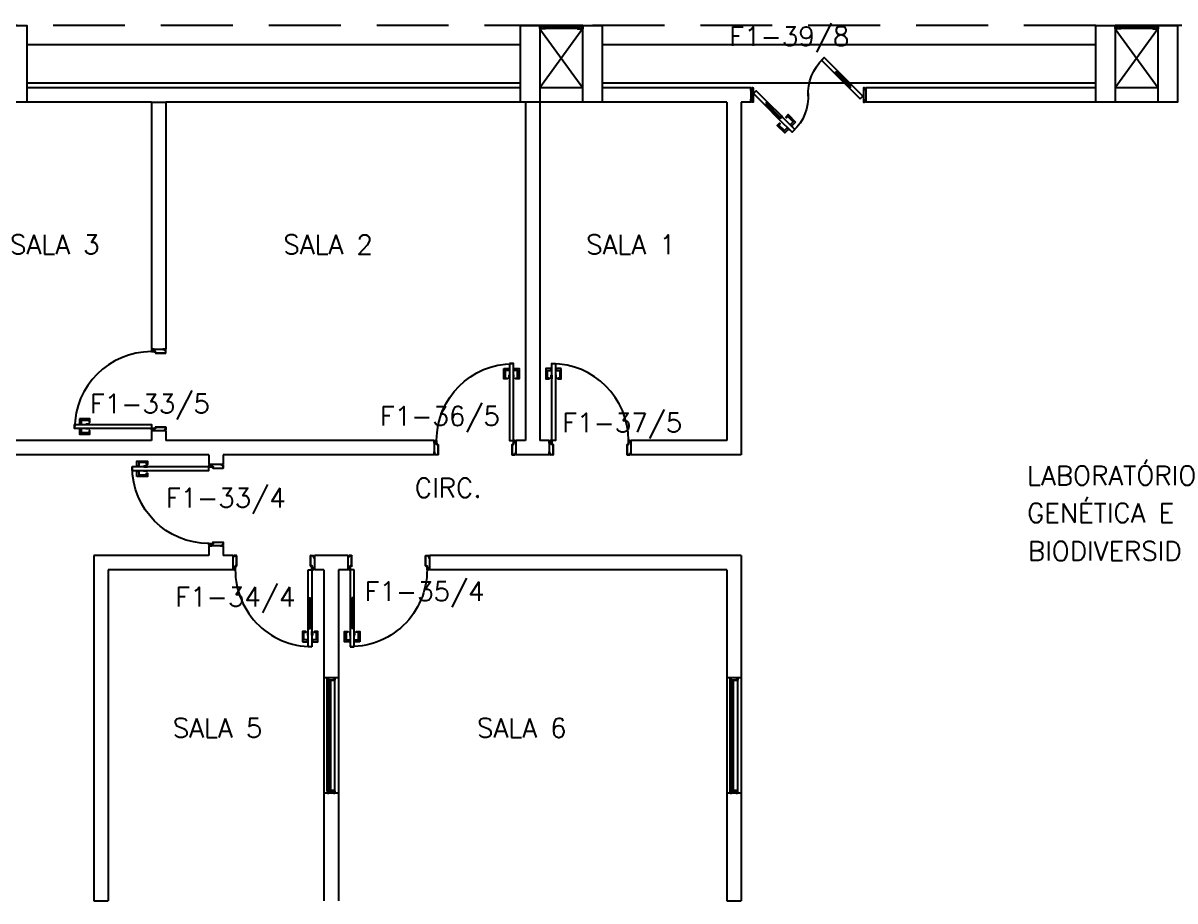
# Model space of a CAD drawing. Header units: millimetres. Extents: x 1887 to 2405, y 1100 to 1335.
# Drawn here: x 2088.37 to 2100.38, y 1228 to 1237.15 of the extents above; entities that cross this region are included whole.
import ezdxf

# ---------------------------------------------------------------- set-up
doc = ezdxf.new("R2010")
doc.units = ezdxf.units.MM
doc.linetypes.add('HIDDEN', pattern=[0.375, 0.25, -0.125])
for name, color, linetype in [('AR-ALV', 2, 'Continuous'), ('AR-BRISEPROJ', 1, 'HIDDEN'), ('AR-ESQ', 1, 'Continuous'), ('AR-ESTC', 3, 'Continuous'), ('AR-PEITORIL', 1, 'Continuous'), ('AR-PORTA', 1, 'Continuous'), ('AR-PROJ', 1, 'HIDDEN'), ('AR-SHAFT', 1, 'Continuous'), ('DT-ESQ-BAGUETE-C', 2, 'Continuous'), ('DT-ESQ-BAGUETE-V', 1, 'Continuous'), ('DT-ESQ-CHAPA DOBRADA-V', 1, 'Continuous'), ('DT-ESQ-MARCO-V', 1, 'Continuous'), ('DT-ESQ-PERFIL CADEIRA-C', 2, 'Continuous'), ('DT-ESQ-PERFIL CADEIRA-V', 1, 'Continuous'), ('DT-ESQ-PERFIL U-C', 2, 'Continuous'), ('DT-ESQ-VENEZIANA-C', 2, 'Continuous'), ('DT-ESQ-VENEZIANA-V', 2, 'Continuous'), ('DT-ESQ-VIDRO-C', 2, 'Continuous'), ('ENDEREÇO', 2, 'Continuous'), ('maçaneta', 1, 'Continuous'), ('mov', 1, 'Continuous'), ('PM-PERFIL U-C', 2, 'Continuous'), ('PM-VIDRO', 1, 'Continuous'), ('pm1', 2, 'Continuous'), ('pm2', 2, 'Continuous'), ('TEXTO', 2, 'Continuous')]:
    doc.layers.add(name, color=color, linetype=linetype)
doc.styles.add('UNB-100', font='simplex.shx', dxfattribs={"height": 0.2})
doc.styles.add('UNB1-100', font='simplex.shx', dxfattribs={"height": 0.2})

# ---------------------------------------------------------------- blocks, each defined once
blk = doc.blocks.new('EF05-P')
at = {"layer": 'DT-ESQ-BAGUETE-C', "ltscale": 0.1}
blk.add_lwpolyline([(0.039, -0.05), (0.0255, -0.05), (0.0255, -0.0485), (0.039, -0.0485), (0.039, -0.0365), (0.0255, -0.0365), (0.0255, -0.035), (0.039, -0.035, -0.4142136), (0.0405, -0.0365), (0.0405, -0.0485, -0.4142136)], format="xyb", close=True, dxfattribs=at)
at = {"layer": 'DT-ESQ-BAGUETE-C', "color": 2, "ltscale": 0.1}
blk.add_lwpolyline([(1.161, -0.05), (1.1745, -0.05), (1.1745, -0.0485), (1.161, -0.0485), (1.161, -0.0365), (1.1745, -0.0365), (1.1745, -0.035), (1.161, -0.035, 0.4142136), (1.1595, -0.0365), (1.1595, -0.0485, 0.4142136)], format="xyb", close=True, dxfattribs=at)
at = {"layer": 'DT-ESQ-BAGUETE-V', "color": 2, "ltscale": 0.1}
blk.add_line((1.161, -0.05), (0.039, -0.05), dxfattribs=at)
at = {"layer": 'DT-ESQ-CHAPA DOBRADA-V', "color": 2, "ltscale": 0.1}
blk.add_line((1.16, -0.067), (0.04, -0.067), dxfattribs=at)
at = {"layer": 'DT-ESQ-MARCO-V', "color": 1, "ltscale": 0.1}
for p, q in [((0.0235, -0.035), (1.1765, -0.035)), ((0.0235, -0.115), (1.1765, -0.115))]:
    blk.add_line(p, q, dxfattribs=at)
at = {"layer": 'DT-ESQ-PERFIL U-C', "color": 2, "ltscale": 0.1}
for points in [[(0.025, -0.0655), (0.025, -0.0655, 0.4142136), (0.0235, -0.067), (0.0235, -0.1135), (0.0015, -0.1135), (0.0015, -0.1), (0, -0.1), (0, -0.1135, 0.4142136), (0.0015, -0.115), (0.0235, -0.115, 0.4142136), (0.025, -0.1135), (0.025, -0.067), (0.04, -0.067, 1), (0.04, -0.064), (0.025, -0.064), (0.025, -0.0365, 0.4142136), (0.0235, -0.035), (0.0015, -0.035, 0.4142136), (0, -0.0365), (0, -0.05), (0.0015, -0.05), (0.0015, -0.0365), (0.0235, -0.0365), (0.0235, -0.064, 0.4142136), (0.025, -0.0655), (0.04, -0.0655)], [(1.175, -0.0655), (1.175, -0.0655, -0.4142136), (1.1765, -0.067), (1.1765, -0.1135), (1.1985, -0.1135), (1.1985, -0.1), (1.2, -0.1), (1.2, -0.1135, -0.4142136), (1.1985, -0.115), (1.1765, -0.115, -0.4142136), (1.175, -0.1135), (1.175, -0.067), (1.16, -0.067, -1), (1.16, -0.064), (1.175, -0.064), (1.175, -0.0365, -0.4142136), (1.1765, -0.035), (1.1985, -0.035, -0.4142136), (1.2, -0.0365), (1.2, -0.05), (1.1985, -0.05), (1.1985, -0.0365), (1.1765, -0.0365), (1.1765, -0.064, -0.4142136), (1.175, -0.0655), (1.16, -0.0655)]]:
    blk.add_lwpolyline(points, format="xyb", dxfattribs=at)
at = {"layer": 'DT-ESQ-VIDRO-C', "color": 2, "ltscale": 0.1}
blk.add_lwpolyline([(0.027, -0.062), (0.027, -0.052), (1.173, -0.052), (1.173, -0.062)], close=True, dxfattribs=at)
blk = doc.blocks.new('EF01-P')
at = {"layer": 'DT-ESQ-BAGUETE-C', "ltscale": 0.1}
for points in [[(0.002, 0.035), (0.015, 0.035), (0.015, 0.033), (0.002, 0.033), (0.002, 0.005), (0.015, 0.005), (0.015, 0.004), (0.002, 0.004, -0.414214), (0, 0.005), (0, 0.033, -0.414214)], [(0.448, 0.035), (0.435, 0.035), (0.435, 0.033), (0.448, 0.033), (0.448, 0.005), (0.435, 0.005), (0.435, 0.004), (0.448, 0.004, 0.414214), (0.45, 0.005), (0.45, 0.033, 0.414214)]]:
    blk.add_lwpolyline(points, format="xyb", close=True, dxfattribs=at)
at = {"layer": 'DT-ESQ-PERFIL CADEIRA-C', "color": 2, "ltscale": 0.1}
for points in [[(0.01, 0.002), (0.01, 0.003), (0.002, 0.003, 1), (0.002, 0), (0.015, 0, 0.414214), (0.016, 0.002), (0.016, 0.033), (0.043, 0.033)], [(0.407, 0.006), (0.432, 0.006), (0.432, 0.016), (0.433, 0.016), (0.433, 0.006, -0.414214), (0.432, 0.005), (0.407, 0.005), (0.394, 0.005, -1), (0.394, 0.008), (0.407, 0.008), (0.407, 0.02), (0.407, 0.032), (0.394, 0.032, -1), (0.394, 0.035), (0.407, 0.035), (0.433, 0.035, -0.414214), (0.435, 0.033), (0.435, 0.002), (0.448, 0.002)]]:
    blk.add_lwpolyline(points, format="xyb", dxfattribs=at)
at = {"layer": 'DT-ESQ-PERFIL CADEIRA-C', "ltscale": 0.1}
for points in [[(0.043, 0.006), (0.018, 0.006), (0.018, 0.016), (0.016, 0.016), (0.016, 0.006, 0.414214), (0.018, 0.005), (0.043, 0.005), (0.056, 0.005, 1), (0.056, 0.008), (0.043, 0.008), (0.043, 0.02), (0.043, 0.032), (0.056, 0.032, 1), (0.056, 0.035), (0.043, 0.035), (0.016, 0.035, 0.414214), (0.015, 0.033), (0.015, 0.002), (0.002, 0.002)], [(0.041, 0.02), (0.041, 0.032, -0.414214), (0.043, 0.033), (0.056, 0.033)], [(0.041, 0.02), (0.041, 0.008, 0.414214), (0.043, 0.006), (0.056, 0.006)], [(0.408, 0.02), (0.408, 0.032, 0.414214), (0.407, 0.033), (0.394, 0.033)], [(0.408, 0.02), (0.408, 0.008, -0.414214), (0.407, 0.006), (0.394, 0.006)], [(0.44, 0.002), (0.44, 0.003), (0.448, 0.003, -1), (0.448, 0), (0.435, 0, -0.414214), (0.433, 0.002), (0.433, 0.033), (0.407, 0.033)]]:
    blk.add_lwpolyline(points, format="xyb", dxfattribs=at)
at = {"layer": 'DT-ESQ-PERFIL CADEIRA-V', "ltscale": 0.1}
blk.add_line((0.015, 0), (0.435, 0), dxfattribs=at)
at = {"layer": 'DT-ESQ-VENEZIANA-C', "ltscale": 0.1}
for p, q in [((0.043, 0.011), (0.407, 0.011)), ((0.043, 0.009), (0.407, 0.009))]:
    blk.add_line(p, q, dxfattribs=at)
at = {"layer": 'DT-ESQ-VENEZIANA-V', "ltscale": 0.1}
blk.add_line((0.043, 0.031), (0.407, 0.031), dxfattribs=at)
blk = doc.blocks.new('PM3V')
at = {"layer": 'maçaneta'}
for points in [[(0.02, 0.9), (-0.035, 0.9), (-0.035, 0.79), (0, 0.79), (0, 0.8), (-0.02, 0.8), (-0.02, 0.879, -0.414214), (-0.018, 0.88), (0.02, 0.88)], [(0.125, 0.9), (0.07, 0.9), (0.07, 0.88), (0.109, 0.88, -0.414214), (0.11, 0.879), (0.11, 0.8), (0.09, 0.8), (0.09, 0.79), (0.125, 0.79)]]:
    blk.add_lwpolyline(points, format="xyb", close=True, dxfattribs=at)
for points in [[(0.02, 0.79), (0.02, 0.83), (0.025, 0.83), (0.025, 0.79)], [(0.07, 0.79), (0.07, 0.83), (0.065, 0.83), (0.065, 0.79)]]:
    blk.add_lwpolyline(points, close=True, dxfattribs=at)
at = {"layer": 'mov'}
blk.add_arc((0.025, 0.15), 0.8, 356.8472, 90, dxfattribs=at)
at = {"layer": 'PM-PERFIL U-C'}
for p, q in [((0, 0.12), (0, 0.139)), ((0.002, 0.14), (0.01, 0.14)), ((0.002, 0.138), (0.002, 0.12)), ((0.011, 0.138), (0.002, 0.138)), ((0.01, 0.14), (0.01, 0.149)), ((0.012, 0.15), (0.024, 0.15)), ((0.012, 0.148), (0.012, 0.14)), ((0.023, 0.148), (0.012, 0.148)), ((0.023, 0.109), (0.023, 0.148)), ((0.025, 0.149), (0.025, 0.109)), ((0.825, 0.149), (0.825, 0.109)), ((0.839, 0.15), (0.827, 0.15)), ((0.827, 0.148), (0.838, 0.148)), ((0.827, 0.109), (0.827, 0.148)), ((0.838, 0.148), (0.838, 0.14)), ((0.84, 0.14), (0.84, 0.149)), ((0.849, 0.14), (0.84, 0.14)), ((0.84, 0.138), (0.848, 0.138)), ((0.848, 0.138), (0.848, 0.12)), ((0.85, 0.12), (0.85, 0.139)), ((0.002, 0.12), (0, 0.12)), ((0, 0.03), (0.002, 0.03)), ((0, 0.012), (0, 0.03)), ((0.002, 0.03), (0.002, 0.012)), ((0.002, 0.012), (0.011, 0.012)), ((0.01, 0.01), (0.002, 0.01)), ((0.01, 0.002), (0.01, 0.01)), ((0.012, 0.011), (0.012, 0.002)), ((0.012, 0.002), (0.038, 0.002)), ((0.038, 0), (0.012, 0)), ((0.038, 0.109), (0.025, 0.109)), ((0.038, 0.107), (0.025, 0.107)), ((0.038, 0.107), (0.038, 0.002)), ((0.04, 0.108), (0.04, 0.002)), ((0.81, 0.108), (0.81, 0.002)), ((0.812, 0.109), (0.825, 0.109)), ((0.812, 0.107), (0.826, 0.107)), ((0.812, 0.107), (0.812, 0.002)), ((0.838, 0.002), (0.812, 0.002)), ((0.812, 0), (0.839, 0)), ((0.838, 0.011), (0.838, 0.002)), ((0.848, 0.012), (0.84, 0.012)), ((0.84, 0.002), (0.84, 0.01)), ((0.84, 0.01), (0.849, 0.01)), ((0.848, 0.12), (0.85, 0.12)), ((0.85, 0.03), (0.848, 0.03)), ((0.848, 0.03), (0.848, 0.012)), ((0.85, 0.012), (0.85, 0.03))]:
    blk.add_line(p, q, dxfattribs=at)
for centre, start, end in [((0.002, 0.139), 90, 180), ((0.012, 0.149), 90, 180), ((0.011, 0.14), 270, 0), ((0.024, 0.149), 360, 90), ((0.827, 0.149), 90, 180), ((0.84, 0.14), 180, 270), ((0.839, 0.149), 0, 90), ((0.849, 0.139), 0, 90), ((0.002, 0.012), 180, 270), ((0.012, 0.002), 180, 270), ((0.011, 0.011), 0, 90), ((0.025, 0.109), 180, 270), ((0.038, 0.002), 269.9386, 0), ((0.038, 0.108), 0, 90), ((0.812, 0.108), 90, 180), ((0.812, 0.002), 180, 270.0614), ((0.826, 0.109), 270, 0), ((0.84, 0.011), 90, 180), ((0.839, 0.002), 270, 0), ((0.849, 0.012), 270, 0)]:
    blk.add_arc(centre, 0.0015, start, end, dxfattribs=at)
at = {"layer": 'PM-VIDRO'}
for p, q in [((0.04, 0.45), (0.04, 0.75)), ((0.05, 0.75), (0.05, 0.45))]:
    blk.add_line(p, q, dxfattribs=at)
at = {"layer": 'pm1'}
for p, q in [((0.025, 0.95), (0.065, 0.95)), ((0.025, 0.75), (0.025, 0.95)), ((0.065, 0.95), (0.065, 0.76)), ((0.04, 0.75), (0.025, 0.75)), ((0.065, 0.76), (0.04, 0.76)), ((0.04, 0.75), (0.04, 0.76)), ((0.05, 0.76), (0.05, 0.75)), ((0.065, 0.75), (0.05, 0.75)), ((0.065, 0.76), (0.065, 0.75)), ((0.025, 0.15), (0.025, 0.45)), ((0.04, 0.45), (0.025, 0.45)), ((0.04, 0.44), (0.04, 0.45)), ((0.065, 0.44), (0.04, 0.44)), ((0.065, 0.45), (0.05, 0.45)), ((0.05, 0.45), (0.05, 0.44)), ((0.065, 0.45), (0.065, 0.44)), ((0.065, 0.44), (0.065, 0.15)), ((0.065, 0.15), (0.025, 0.15))]:
    blk.add_line(p, q, dxfattribs=at)
at = {"layer": 'pm2'}
for p, q in [((0.025, 0.45), (0.025, 0.75)), ((0.065, 0.75), (0.065, 0.45)), ((0.025, 0.15), (0.025, 0.109)), ((0.025, 0.109), (0.035, 0.109)), ((0.825, 0.109), (0.815, 0.109)), ((0.815, 0), (0.84, 0)), ((0.84, 0.01), (0.85, 0.01)), ((0.84, 0), (0.84, 0.01))]:
    blk.add_line(p, q, dxfattribs=at)
blk = doc.blocks.new('PM3')
at = {"layer": 'maçaneta'}
for points in [[(0.02, 0.825), (-0.035, 0.825), (-0.035, 0.715), (0, 0.715), (0, 0.725), (-0.02, 0.725), (-0.02, 0.804, -0.414214), (-0.019, 0.805), (0.02, 0.805)], [(0.125, 0.825), (0.07, 0.825), (0.07, 0.805), (0.108, 0.805, -0.414214), (0.11, 0.804), (0.11, 0.725), (0.09, 0.725), (0.09, 0.715), (0.125, 0.715)]]:
    blk.add_lwpolyline(points, format="xyb", close=True, dxfattribs=at)
for points in [[(0.02, 0.715), (0.02, 0.755), (0.025, 0.755), (0.025, 0.715)], [(0.07, 0.715), (0.07, 0.755), (0.065, 0.755), (0.065, 0.715)]]:
    blk.add_lwpolyline(points, close=True, dxfattribs=at)
at = {"layer": 'mov'}
blk.add_arc((0.025, 0.075), 0.8, 0, 90, dxfattribs=at)
at = {"layer": 'PM-PERFIL U-C'}
for p, q in [((0, 0.045), (0, 0.063)), ((0.002, 0.045), (0, 0.045)), ((0.001, 0.065), (0.01, 0.065)), ((0.002, 0.063), (0.002, 0.045)), ((0.01, 0.063), (0.002, 0.063)), ((0.01, 0.065), (0.01, 0.073)), ((0.011, 0.075), (0.023, 0.075)), ((0.012, 0.073), (0.012, 0.064)), ((0.023, 0.073), (0.012, 0.073)), ((0.023, 0.033), (0.023, 0.073)), ((0.038, 0.032), (0.024, 0.032)), ((0.025, 0.073), (0.025, 0.034)), ((0.038, 0.034), (0.025, 0.034)), ((0.038, 0.032), (0.038, -0.073)), ((0.04, 0.032), (0.04, -0.074)), ((0.81, 0.032), (0.81, -0.074)), ((0.812, 0.034), (0.825, 0.034)), ((0.812, 0.032), (0.826, 0.032)), ((0.812, 0.032), (0.812, -0.073)), ((0.825, 0.073), (0.825, 0.034)), ((0.839, 0.075), (0.827, 0.075)), ((0.827, 0.073), (0.838, 0.073)), ((0.827, 0.033), (0.827, 0.073)), ((0.838, 0.073), (0.838, 0.064)), ((0.84, 0.065), (0.84, 0.073)), ((0.849, 0.065), (0.84, 0.065)), ((0.84, 0.063), (0.848, 0.063)), ((0.848, 0.063), (0.848, 0.045)), ((0.848, 0.045), (0.85, 0.045)), ((0.85, 0.045), (0.85, 0.063)), ((0, -0.045), (0.002, -0.045)), ((0, -0.064), (0, -0.045)), ((0.01, -0.065), (0.001, -0.065)), ((0.002, -0.045), (0.002, -0.063)), ((0.002, -0.063), (0.01, -0.063)), ((0.01, -0.074), (0.01, -0.065)), ((0.038, -0.075), (0.011, -0.075)), ((0.012, -0.065), (0.012, -0.073)), ((0.012, -0.073), (0.038, -0.073)), ((0.838, -0.073), (0.812, -0.073)), ((0.812, -0.075), (0.839, -0.075)), ((0.838, -0.065), (0.838, -0.073)), ((0.848, -0.063), (0.84, -0.063)), ((0.84, -0.074), (0.84, -0.065)), ((0.84, -0.065), (0.849, -0.065)), ((0.85, -0.045), (0.848, -0.045)), ((0.848, -0.045), (0.848, -0.063)), ((0.85, -0.064), (0.85, -0.045))]:
    blk.add_line(p, q, dxfattribs=at)
for centre, start, end in [((0.001, 0.063), 90, 180), ((0.011, 0.073), 90, 180), ((0.01, 0.064), 270, 0), ((0.023, 0.073), 360, 90), ((0.024, 0.033), 180, 270), ((0.038, 0.032), 0, 90), ((0.812, 0.032), 90, 180), ((0.827, 0.073), 90, 180), ((0.826, 0.033), 270, 0), ((0.84, 0.064), 180, 270), ((0.839, 0.073), 0, 90), ((0.849, 0.063), 0, 90), ((0.001, -0.064), 180, 270), ((0.01, -0.065), 0, 90), ((0.011, -0.074), 180, 270), ((0.038, -0.074), 269.9386, 0), ((0.812, -0.074), 180, 270.0614), ((0.84, -0.065), 90, 180), ((0.839, -0.074), 270, 0), ((0.849, -0.064), 270, 0)]:
    blk.add_arc(centre, 0.0015, start, end, dxfattribs=at)
at = {"layer": 'pm1'}
blk.add_lwpolyline([(0.065, 0.875), (0.065, 0.075), (0.025, 0.075), (0.025, 0.875)], close=True, dxfattribs=at)
blk = doc.blocks.new('PM7B')
at = {"layer": 'maçaneta'}
for points in [[(0.732, -0.208), (0.771, -0.247), (0.785, -0.233), (0.758, -0.206, -0.414214), (0.758, -0.204), (0.813, -0.148), (0.827, -0.162), (0.834, -0.155), (0.81, -0.13)], [(0.806, -0.282), (0.845, -0.321), (0.923, -0.243), (0.898, -0.219), (0.891, -0.226), (0.905, -0.24), (0.849, -0.295, -0.414214), (0.847, -0.295), (0.82, -0.268)], [(0.845, -0.321), (0.806, -0.282), (0.82, -0.268), (0.847, -0.295, 0.414214), (0.849, -0.295), (0.905, -0.24), (0.891, -0.226), (0.898, -0.219), (0.923, -0.243)]]:
    blk.add_lwpolyline(points, format="xyb", close=True, dxfattribs=at)
for points in [[(0.792, -0.226), (0.764, -0.254), (0.767, -0.258), (0.795, -0.229)], [(0.792, -0.226), (0.764, -0.254), (0.767, -0.258), (0.795, -0.229)], [(0.827, -0.261), (0.799, -0.289), (0.795, -0.286), (0.824, -0.258)], [(0.827, -0.261), (0.799, -0.289), (0.795, -0.286), (0.824, -0.258)]]:
    blk.add_lwpolyline(points, close=True, dxfattribs=at)
at = {"layer": 'mov'}
for centre, start, end in [((0.099, 0.089), 356.8029, 46.3992), ((1.101, 0.061), 176.8029, 226.3992)]:
    blk.add_arc(centre, 0.501, start, end, dxfattribs=at)
at = {"layer": 'PM-PERFIL U-C'}
for p, q in [((0, 0.12), (0, 0.139)), ((0.001, 0.14), (0.01, 0.14)), ((0.01, 0.138), (0.002, 0.138)), ((0.002, 0.138), (0.002, 0.12)), ((0.01, 0.14), (0.01, 0.149)), ((0.012, 0.15), (0.023, 0.15)), ((0.023, 0.148), (0.012, 0.148)), ((0.012, 0.148), (0.012, 0.139)), ((0.023, 0.148), (0.023, 0.002)), ((0.025, 0.149), (0.025, 0.001)), ((1.175, 0.149), (1.175, 0.001)), ((1.188, 0.15), (1.176, 0.15)), ((1.177, 0.148), (1.188, 0.148)), ((1.177, 0.148), (1.177, 0.002)), ((1.188, 0.148), (1.188, 0.139)), ((1.189, 0.138), (1.198, 0.138)), ((1.19, 0.14), (1.19, 0.149)), ((1.198, 0.14), (1.19, 0.14)), ((1.198, 0.138), (1.198, 0.12)), ((1.2, 0.12), (1.2, 0.139)), ((0.002, 0.12), (0, 0.12)), ((0, 0.012), (0, 0.03)), ((0, 0.03), (0.002, 0.03)), ((0.01, 0.01), (0.001, 0.01)), ((0.002, 0.03), (0.002, 0.012)), ((0.002, 0.012), (0.01, 0.012)), ((0.01, 0.001), (0.01, 0.01)), ((0.012, 0.01), (0.012, 0.002)), ((0.012, 0.002), (0.023, 0.002)), ((0.023, 0), (0.012, 0)), ((1.188, 0.002), (1.177, 0.002)), ((1.176, 0), (1.188, 0)), ((1.188, 0.01), (1.188, 0.002)), ((1.198, 0.012), (1.189, 0.012)), ((1.19, 0.01), (1.198, 0.01)), ((1.19, 0.001), (1.19, 0.01)), ((1.198, 0.12), (1.2, 0.12)), ((1.198, 0.03), (1.198, 0.012)), ((1.2, 0.03), (1.198, 0.03)), ((1.2, 0.012), (1.2, 0.03))]:
    blk.add_line(p, q, dxfattribs=at)
for centre, start, end in [((0.001, 0.139), 90, 180), ((0.012, 0.149), 90, 180), ((0.01, 0.139), 270, 0), ((0.023, 0.149), 0, 90), ((1.176, 0.149), 90, 180), ((1.188, 0.149), 0, 90), ((1.189, 0.139), 180, 270), ((1.198, 0.139), 0, 90), ((0.001, 0.012), 180, 270), ((0.01, 0.01), 0, 90), ((0.012, 0.001), 180, 270), ((0.023, 0.001), 269.9386, 0), ((1.176, 0.001), 180, 270.0614), ((1.189, 0.01), 90, 180), ((1.188, 0.001), 270, 0), ((1.198, 0.012), 270, 0)]:
    blk.add_arc(centre, 0.0015, start, end, dxfattribs=at)
at = {"layer": 'PM-VIDRO'}
for p, q in [((0.161, 0.171), (0.302, 0.312)), ((0.309, 0.305), (0.168, 0.164)), ((0.891, -0.155), (1.032, -0.014)), ((1.039, -0.021), (0.898, -0.162))]:
    blk.add_line(p, q, dxfattribs=at)
at = {"layer": 'pm1'}
for p, q in [((0.302, 0.312), (0.291, 0.323)), ((0.302, 0.312), (0.309, 0.319)), ((0.327, 0.302), (0.309, 0.319)), ((0.316, 0.312), (0.309, 0.305)), ((0.32, 0.294), (0.309, 0.305)), ((0.327, 0.302), (0.32, 0.294)), ((0.03, 0.061), (0.15, 0.181)), ((0.178, 0.153), (0.058, 0.033)), ((0.15, 0.181), (0.161, 0.171)), ((0.154, 0.164), (0.161, 0.171)), ((0.171, 0.146), (0.154, 0.164)), ((0.168, 0.164), (0.161, 0.157)), ((0.168, 0.164), (0.178, 0.153)), ((0.178, 0.153), (0.171, 0.146)), ((0.058, 0.033), (0.03, 0.061)), ((1.022, -0.003), (1.029, 0.004)), ((1.029, 0.004), (1.046, -0.014)), ((1.032, -0.014), (1.039, -0.007)), ((1.046, -0.014), (1.039, -0.021)), ((0.873, -0.152), (0.88, -0.144)), ((0.873, -0.152), (0.891, -0.169)), ((0.88, -0.144), (0.891, -0.155)), ((0.884, -0.162), (0.891, -0.155)), ((0.898, -0.162), (0.891, -0.169)), ((0.898, -0.162), (0.909, -0.173))]:
    blk.add_line(p, q, dxfattribs=at)
for points in [[(0.291, 0.323), (0.433, 0.464), (0.461, 0.436), (0.32, 0.294)], [(1.032, -0.014), (1.022, -0.003), (1.142, 0.117), (1.17, 0.089), (1.05, -0.031), (1.039, -0.021)], [(0.909, -0.173), (0.767, -0.314), (0.739, -0.286), (0.873, -0.152)]]:
    blk.add_lwpolyline(points, dxfattribs=at)
at = {"layer": 'pm2'}
for p, q in [((0.15, 0.181), (0.291, 0.323)), ((0.32, 0.294), (0.178, 0.153)), ((0.88, -0.144), (1.022, -0.003)), ((1.05, -0.031), (0.909, -0.173))]:
    blk.add_line(p, q, dxfattribs=at)

msp = doc.modelspace()

# ---------------------------------------------------------------- linework, layer by layer
at = {"layer": 'AR-ALV'}
for p, q in [((2093.56, 1236.473), (2088.41, 1236.473)), ((2094.21, 1236.473), (2093.76, 1236.473)), ((2095.96, 1236.473), (2094.41, 1236.473)), ((2095.96, 1236.473), (2095.96, 1236.323)), ((2099.56, 1236.473), (2097.16, 1236.473)), ((2097.16, 1236.473), (2097.16, 1236.323)), ((2100.21, 1236.473), (2099.76, 1236.473)), ((2089.71, 1236.323), (2088.41, 1236.323)), ((2089.71, 1236.323), (2089.71, 1233.748)), ((2093.56, 1236.323), (2089.86, 1236.323)), ((2089.86, 1236.323), (2089.86, 1233.748)), ((2093.61, 1236.323), (2093.61, 1232.798)), ((2093.76, 1236.323), (2093.76, 1232.798)), ((2094.21, 1236.323), (2093.76, 1236.323)), ((2095.71, 1236.323), (2094.41, 1236.323)), ((2095.71, 1236.323), (2095.71, 1232.798)), ((2095.86, 1236.323), (2095.86, 1232.648)), ((2095.96, 1236.323), (2095.86, 1236.323)), ((2099.56, 1236.323), (2097.16, 1236.323)), ((2100.21, 1236.323), (2099.76, 1236.323)), ((2089.71, 1233.748), (2089.86, 1233.748)), ((2089.86, 1232.898), (2089.71, 1232.898)), ((2089.71, 1232.898), (2089.71, 1232.798)), ((2089.86, 1232.898), (2089.86, 1232.798)), ((2089.71, 1232.798), (2087.76, 1232.798)), ((2092.66, 1232.798), (2089.86, 1232.798)), ((2092.66, 1232.798), (2092.66, 1232.648)), ((2093.51, 1232.798), (2093.51, 1232.648)), ((2093.61, 1232.798), (2093.51, 1232.798)), ((2093.86, 1232.798), (2093.76, 1232.798)), ((2093.86, 1232.798), (2093.86, 1232.648)), ((2095.71, 1232.798), (2094.71, 1232.798)), ((2094.71, 1232.798), (2094.71, 1232.648)), ((2090.31, 1232.648), (2087.76, 1232.648)), ((2090.31, 1232.648), (2090.31, 1232.548)), ((2092.66, 1232.648), (2090.46, 1232.648)), ((2090.46, 1232.648), (2090.46, 1232.548)), ((2093.86, 1232.648), (2093.51, 1232.648)), ((2095.86, 1232.648), (2094.71, 1232.648)), ((2090.46, 1232.548), (2090.31, 1232.548)), ((2090.46, 1231.698), (2090.31, 1231.698)), ((2090.31, 1231.698), (2090.31, 1231.598)), ((2090.46, 1231.698), (2090.46, 1231.598)), ((2090.31, 1231.598), (2089.11, 1231.598)), ((2089.11, 1231.598), (2089.11, 1227.998)), ((2090.56, 1231.598), (2090.46, 1231.598)), ((2090.56, 1231.598), (2090.56, 1231.448)), ((2091.76, 1231.598), (2091.41, 1231.598)), ((2091.41, 1231.598), (2091.41, 1231.448)), ((2091.76, 1231.598), (2091.76, 1231.448)), ((2095.86, 1231.598), (2092.61, 1231.598)), ((2092.61, 1231.598), (2092.61, 1231.448)), ((2095.86, 1231.598), (2095.86, 1230.323)), ((2090.56, 1231.448), (2089.26, 1231.448)), ((2089.26, 1231.448), (2089.26, 1227.998)), ((2091.51, 1231.448), (2091.41, 1231.448)), ((2091.51, 1231.448), (2091.51, 1230.323)), ((2091.66, 1231.448), (2091.66, 1230.323)), ((2091.76, 1231.448), (2091.66, 1231.448)), ((2095.71, 1231.448), (2092.61, 1231.448)), ((2095.71, 1231.448), (2095.71, 1230.323)), ((2091.66, 1230.323), (2091.51, 1230.323)), ((2095.86, 1230.323), (2095.71, 1230.323)), ((2091.66, 1229.123), (2091.51, 1229.123)), ((2091.51, 1229.123), (2091.51, 1227.998)), ((2091.66, 1229.123), (2091.66, 1227.998)), ((2095.86, 1229.123), (2095.71, 1229.123)), ((2095.71, 1229.123), (2095.71, 1227.998)), ((2095.86, 1229.123), (2095.86, 1227.998)), ((2089.11, 1227.998), (2089.26, 1227.998)), ((2095.71, 1227.998), (2095.86, 1227.998))]:
    msp.add_line(p, q, dxfattribs=at)
at = {"layer": 'AR-BRISEPROJ'}
msp.add_line((2089.71, 1236.323), (2089.86, 1236.323), dxfattribs=at)
at = {"layer": 'AR-ESTC'}
for points in [[(2088.21, 1236.323), (2088.21, 1237.123), (2088.41, 1237.123), (2088.41, 1236.323)], [(2093.56, 1236.323), (2093.56, 1237.123), (2093.76, 1237.123), (2093.76, 1236.323)], [(2094.21, 1236.323), (2094.21, 1237.123), (2094.41, 1237.123), (2094.41, 1236.323)], [(2099.56, 1236.323), (2099.56, 1237.123), (2099.76, 1237.123), (2099.76, 1236.323)], [(2100.21, 1236.323), (2100.21, 1237.123), (2100.41, 1237.123), (2100.41, 1236.323)]]:
    msp.add_lwpolyline(points, close=True, dxfattribs=at)
at = {"layer": 'AR-PEITORIL'}
for p, q in [((2091.51, 1230.323), (2091.51, 1229.123)), ((2091.66, 1230.323), (2091.66, 1229.123)), ((2095.71, 1230.323), (2095.71, 1229.123)), ((2095.86, 1230.323), (2095.86, 1229.123))]:
    msp.add_line(p, q, dxfattribs=at)
at = {"layer": 'AR-PROJ', "ltscale": 3}
msp.add_line((2117.56, 1237.123), (2058.41, 1237.123), dxfattribs=at)
at = {"layer": 'AR-SHAFT'}
for p, q in [((2094.21, 1237.09), (2093.76, 1236.473)), ((2093.761, 1237.088), (2094.21, 1236.473)), ((2100.21, 1237.09), (2099.76, 1236.473)), ((2099.761, 1237.088), (2100.21, 1236.473)), ((2088.41, 1236.923), (2093.56, 1236.923)), ((2094.41, 1236.923), (2099.56, 1236.923)), ((2088.41, 1236.523), (2093.56, 1236.523)), ((2094.41, 1236.523), (2099.56, 1236.523))]:
    msp.add_line(p, q, dxfattribs=at)

# ---------------------------------------------------------------- block references
at = {"layer": 'AR-ESQ'}
for name, p, rotation in [('EF01-P', (2094.21, 1237.123), 180), ('EF01-P', (2100.21, 1237.123), 180), ('EF05-P', (2091.51, 1229.123), 90), ('EF05-P', (2095.71, 1229.123), 90)]:
    msp.add_blockref(name, p, dxfattribs=dict(at, rotation=rotation))
at = {"layer": 'AR-PORTA', "xscale": -1}
for name, p in [('PM7B', (2097.16, 1236.323)), ('PM3', (2093.51, 1232.723))]:
    msp.add_blockref(name, p, dxfattribs=at)
at = {"layer": 'AR-PORTA'}
for name, p, rotation in [('PM3', (2089.785, 1232.898), 90), ('PM3V', (2091.41, 1231.598), 180)]:
    msp.add_blockref(name, p, dxfattribs=dict(at, rotation=rotation))
msp.add_blockref('PM3', (2093.86, 1232.723), dxfattribs=at)
at = {"layer": 'AR-PORTA', "xscale": -1}
for name, p, rotation in [('PM3', (2090.385, 1232.548), 90), ('PM3V', (2091.76, 1231.598), 180)]:
    msp.add_blockref(name, p, dxfattribs=dict(at, rotation=rotation))

# ---------------------------------------------------------------- texts
at = {"layer": 'ENDEREÇO', "style": 'UNB1-100'}
for s, p in [('F1-39/8', (2095.737, 1236.909)), ('F1-33/5', (2089.069, 1233.081)), ('F1-36/5', (2092.093, 1232.952)), ('F1-37/5', (2093.995, 1232.883)), ('F1-33/4', (2089.86, 1232.099)), ('F1-34/4', (2089.96, 1231.068)), ('F1-35/4', (2091.934, 1231.125))]:
    msp.add_text(s, height=0.2, dxfattribs=at).set_placement(p)
at = {"layer": 'TEXTO', "style": 'UNB-100'}
for s, p in [('SALA 3', (2088.236, 1234.739)), ('SALA 2', (2091.086, 1234.739)), ('SALA 1', (2094.244, 1234.739)), ('LABORATÓRIO', (2098.841, 1232.331)), ('CIRC.', (2092.458, 1232.204)), ('GENÉTICA E', (2098.842, 1231.942)), ('BIODIVERSIDADE', (2098.85, 1231.545)), ('SALA 5', (2089.933, 1229.701)), ('SALA 6', (2093.106, 1229.701))]:
    msp.add_text(s, height=0.2, dxfattribs=at).set_placement(p)

doc.saveas('drawing.dxf')
